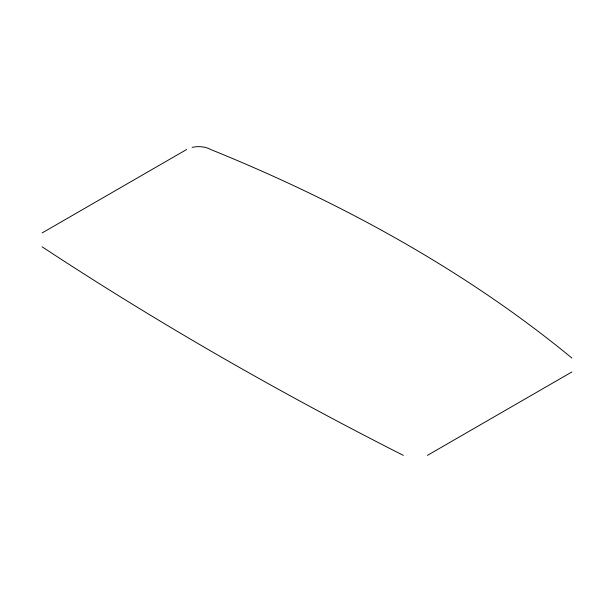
<?xml version="1.0" encoding="UTF-8"?>
<svg xmlns="http://www.w3.org/2000/svg" width="602" height="602" viewBox="0 0 602 602"><rect width="100%" height="100%" fill="white"/><g stroke="black" fill="none" stroke-linecap="round" stroke-linejoin="round"><path stroke-width="0.9" d="M42.14 232.929L186.62 149.514M427.42 455.368L571.9 371.953M403.34 455.368C279.253 392.519 158.341 323.304 42.14 246.828M571.9 358.047A1470.829 849.181 0 0 0 210.7 149.514A17.029 9.828 0 0 0 192.143 147.385"/></g></svg>
